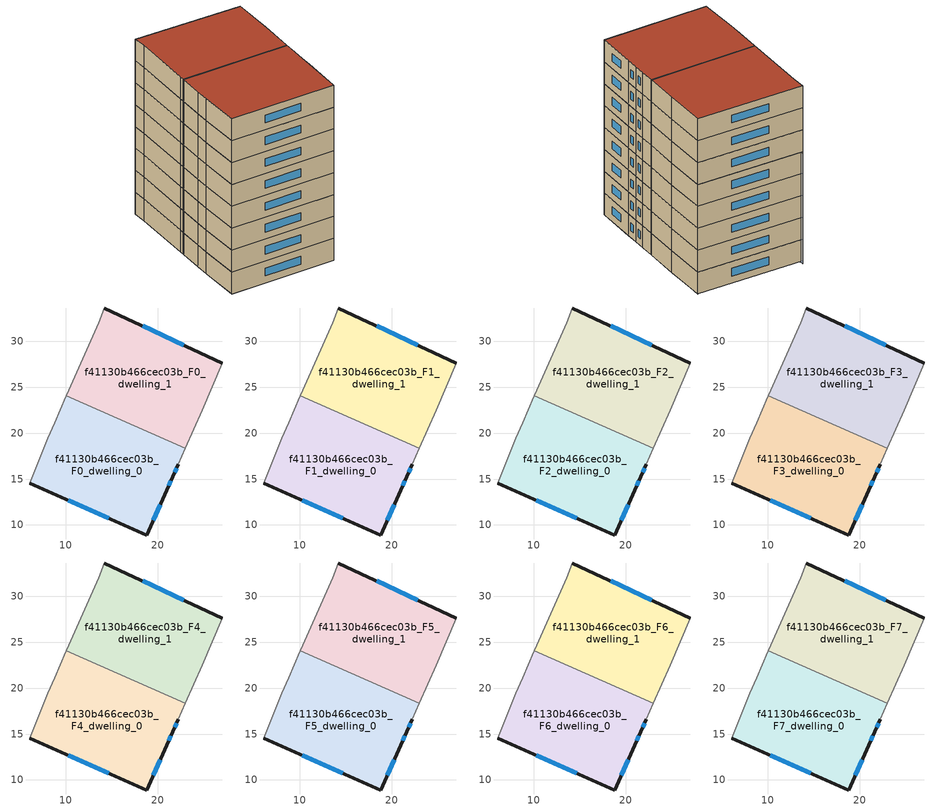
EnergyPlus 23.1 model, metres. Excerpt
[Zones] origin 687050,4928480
f41130b466cec03b_F0_dwelling_0
 floor ground (EU_floor_Construction): 18.83,8.9 20.98,13.78 21.64,15.27 22.25,16.63 23.01,18.33 10.04,24.05 9.99,23.94 8.76,21.12 8.02,19.45 6.08,14.52 z0
 wall outside (EU_wall_Construction): 22.25,16.63 21.64,15.27 20.98,13.78 18.83,8.9 6.08,14.52 z0:3
 wall adiabatic (EU_wall_Construction): 6.08,14.52 8.02,19.45 8.76,21.12 9.99,23.94 10.04,24.05 / 23.01,18.33 22.25,16.63 z0:3
 wall to f41130b466cec03b_F0_dwelling_1 (EU_wall_Construction): 10.04,24.05 23.01,18.33 z0:3
 window (EU_Window_Construction): 20.28,12.19 19.53,10.49 / 14.69,10.73 10.23,12.69 / 22.05,16.19 21.84,15.71 / 21.43,14.79 21.2,14.26 z0.98:2.02
f41130b466cec03b_F0_dwelling_1
 floor ground (EU_floor_Construction): 23.01,18.33 24.85,22.48 27.01,27.61 14.17,33.63 13.55,32.03 10.32,24.68 10.04,24.05 z0
 wall outside (EU_wall_Construction): 14.17,33.63 27.01,27.61 z0:3
 wall adiabatic (EU_wall_Construction): 27.01,27.61 24.85,22.48 23.01,18.33 / 10.04,24.05 10.32,24.68 13.55,32.03 14.17,33.63 z0:3
 window (EU_Window_Construction): 18.35,31.67 22.84,29.57 z0.98:2.02
f41130b466cec03b_F1_dwelling_0
 floor to f41130b466cec03b_F0_dwelling_0 (EU_floor_Construction): 18.83,8.9 20.98,13.78 21.64,15.27 22.25,16.63 23.01,18.33 10.04,24.05 9.99,23.94 8.76,21.12 8.02,19.45 6.08,14.52 z3
 wall outside (EU_wall_Construction): 22.25,16.63 21.64,15.27 20.98,13.78 18.83,8.9 6.08,14.52 z3:6
 wall adiabatic (EU_wall_Construction): 6.08,14.52 8.02,19.45 8.76,21.12 9.99,23.94 10.04,24.05 / 23.01,18.33 22.25,16.63 z3:6
 wall to f41130b466cec03b_F1_dwelling_1 (EU_wall_Construction): 10.04,24.05 23.01,18.33 z3:6
 window (EU_Window_Construction): 20.28,12.19 19.53,10.49 / 14.69,10.73 10.23,12.69 / 22.05,16.19 21.84,15.71 / 21.43,14.79 21.2,14.26 z3.98:5.02
f41130b466cec03b_F1_dwelling_1
 floor to f41130b466cec03b_F0_dwelling_1 (EU_floor_Construction): 23.01,18.33 24.85,22.48 27.01,27.61 14.17,33.63 13.55,32.03 10.32,24.68 10.04,24.05 z3
 wall outside (EU_wall_Construction): 14.17,33.63 27.01,27.61 z3:6
 wall adiabatic (EU_wall_Construction): 27.01,27.61 24.85,22.48 23.01,18.33 / 10.04,24.05 10.32,24.68 13.55,32.03 14.17,33.63 z3:6
 window (EU_Window_Construction): 18.35,31.67 22.84,29.57 z3.98:5.02
f41130b466cec03b_F2_dwelling_0
 floor to f41130b466cec03b_F1_dwelling_0 (EU_floor_Construction): 18.83,8.9 20.98,13.78 21.64,15.27 22.25,16.63 23.01,18.33 10.04,24.05 9.99,23.94 8.76,21.12 8.02,19.45 6.08,14.52 z6
 wall outside (EU_wall_Construction): 22.25,16.63 21.64,15.27 20.98,13.78 18.83,8.9 6.08,14.52 z6:9
 wall adiabatic (EU_wall_Construction): 6.08,14.52 8.02,19.45 8.76,21.12 9.99,23.94 10.04,24.05 / 23.01,18.33 22.25,16.63 z6:9
 wall to f41130b466cec03b_F2_dwelling_1 (EU_wall_Construction): 10.04,24.05 23.01,18.33 z6:9
 window (EU_Window_Construction): 20.28,12.19 19.53,10.49 / 14.69,10.73 10.23,12.69 / 22.05,16.19 21.84,15.71 / 21.43,14.79 21.2,14.26 z6.98:8.02
f41130b466cec03b_F2_dwelling_1
 floor to f41130b466cec03b_F1_dwelling_1 (EU_floor_Construction): 23.01,18.33 24.85,22.48 27.01,27.61 14.17,33.63 13.55,32.03 10.32,24.68 10.04,24.05 z6
 wall outside (EU_wall_Construction): 14.17,33.63 27.01,27.61 z6:9
 wall adiabatic (EU_wall_Construction): 27.01,27.61 24.85,22.48 23.01,18.33 / 10.04,24.05 10.32,24.68 13.55,32.03 14.17,33.63 z6:9
 window (EU_Window_Construction): 18.35,31.67 22.84,29.57 z6.98:8.02
f41130b466cec03b_F3_dwelling_0
 floor to f41130b466cec03b_F2_dwelling_0 (EU_floor_Construction): 18.83,8.9 20.98,13.78 21.64,15.27 22.25,16.63 23.01,18.33 10.04,24.05 9.99,23.94 8.76,21.12 8.02,19.45 6.08,14.52 z9
 wall outside (EU_wall_Construction): 22.25,16.63 21.64,15.27 20.98,13.78 18.83,8.9 6.08,14.52 z9:12
 wall adiabatic (EU_wall_Construction): 6.08,14.52 8.02,19.45 8.76,21.12 9.99,23.94 10.04,24.05 / 23.01,18.33 22.25,16.63 z9:12
 wall to f41130b466cec03b_F3_dwelling_1 (EU_wall_Construction): 10.04,24.05 23.01,18.33 z9:12
 window (EU_Window_Construction): 20.28,12.19 19.53,10.49 / 14.69,10.73 10.23,12.69 / 22.05,16.19 21.84,15.71 / 21.43,14.79 21.2,14.26 z9.98:11.02
f41130b466cec03b_F3_dwelling_1
 floor to f41130b466cec03b_F2_dwelling_1 (EU_floor_Construction): 23.01,18.33 24.85,22.48 27.01,27.61 14.17,33.63 13.55,32.03 10.32,24.68 10.04,24.05 z9
 wall outside (EU_wall_Construction): 14.17,33.63 27.01,27.61 z9:12
 wall adiabatic (EU_wall_Construction): 27.01,27.61 24.85,22.48 23.01,18.33 / 10.04,24.05 10.32,24.68 13.55,32.03 14.17,33.63 z9:12
 window (EU_Window_Construction): 18.35,31.67 22.84,29.57 z9.98:11.02
f41130b466cec03b_F4_dwelling_0
 floor to f41130b466cec03b_F3_dwelling_0 (EU_floor_Construction): 18.83,8.9 20.98,13.78 21.64,15.27 22.25,16.63 23.01,18.33 10.04,24.05 9.99,23.94 8.76,21.12 8.02,19.45 6.08,14.52 z12
 wall outside (EU_wall_Construction): 22.25,16.63 21.64,15.27 20.98,13.78 18.83,8.9 6.08,14.52 z12:15
 wall adiabatic (EU_wall_Construction): 6.08,14.52 8.02,19.45 8.76,21.12 9.99,23.94 10.04,24.05 / 23.01,18.33 22.25,16.63 z12:15
 wall to f41130b466cec03b_F4_dwelling_1 (EU_wall_Construction): 10.04,24.05 23.01,18.33 z12:15
 window (EU_Window_Construction): 20.28,12.19 19.53,10.49 / 14.69,10.73 10.23,12.69 / 22.05,16.19 21.84,15.71 / 21.43,14.79 21.2,14.26 z12.98:14.02
f41130b466cec03b_F4_dwelling_1
 floor to f41130b466cec03b_F3_dwelling_1 (EU_floor_Construction): 23.01,18.33 24.85,22.48 27.01,27.61 14.17,33.63 13.55,32.03 10.32,24.68 10.04,24.05 z12
 wall outside (EU_wall_Construction): 14.17,33.63 27.01,27.61 z12:15
 wall adiabatic (EU_wall_Construction): 27.01,27.61 24.85,22.48 23.01,18.33 / 10.04,24.05 10.32,24.68 13.55,32.03 14.17,33.63 z12:15
 window (EU_Window_Construction): 18.35,31.67 22.84,29.57 z12.98:14.02
f41130b466cec03b_F5_dwelling_0
 floor to f41130b466cec03b_F4_dwelling_0 (EU_floor_Construction): 18.83,8.9 20.98,13.78 21.64,15.27 22.25,16.63 23.01,18.33 10.04,24.05 9.99,23.94 8.76,21.12 8.02,19.45 6.08,14.52 z15
 wall outside (EU_wall_Construction): 22.25,16.63 21.64,15.27 20.98,13.78 18.83,8.9 6.08,14.52 z15:18
 wall adiabatic (EU_wall_Construction): 6.08,14.52 8.02,19.45 8.76,21.12 9.99,23.94 10.04,24.05 / 23.01,18.33 22.25,16.63 z15:18
 wall to f41130b466cec03b_F5_dwelling_1 (EU_wall_Construction): 10.04,24.05 23.01,18.33 z15:18
 window (EU_Window_Construction): 20.28,12.19 19.53,10.49 / 14.69,10.73 10.23,12.69 / 22.05,16.19 21.84,15.71 / 21.43,14.79 21.2,14.26 z15.98:17.02
f41130b466cec03b_F5_dwelling_1
 floor to f41130b466cec03b_F4_dwelling_1 (EU_floor_Construction): 23.01,18.33 24.85,22.48 27.01,27.61 14.17,33.63 13.55,32.03 10.32,24.68 10.04,24.05 z15
 wall outside (EU_wall_Construction): 14.17,33.63 27.01,27.61 z15:18
 wall adiabatic (EU_wall_Construction): 27.01,27.61 24.85,22.48 23.01,18.33 / 10.04,24.05 10.32,24.68 13.55,32.03 14.17,33.63 z15:18
 window (EU_Window_Construction): 18.35,31.67 22.84,29.57 z15.98:17.02
f41130b466cec03b_F6_dwelling_0
 floor to f41130b466cec03b_F5_dwelling_0 (EU_floor_Construction): 18.83,8.9 20.98,13.78 21.64,15.27 22.25,16.63 23.01,18.33 10.04,24.05 9.99,23.94 8.76,21.12 8.02,19.45 6.08,14.52 z18
 wall outside (EU_wall_Construction): 22.25,16.63 21.64,15.27 20.98,13.78 18.83,8.9 6.08,14.52 z18:21
 wall adiabatic (EU_wall_Construction): 6.08,14.52 8.02,19.45 8.76,21.12 9.99,23.94 10.04,24.05 / 23.01,18.33 22.25,16.63 z18:21
 wall to f41130b466cec03b_F6_dwelling_1 (EU_wall_Construction): 10.04,24.05 23.01,18.33 z18:21
 window (EU_Window_Construction): 20.28,12.19 19.53,10.49 / 14.69,10.73 10.23,12.69 / 22.05,16.19 21.84,15.71 / 21.43,14.79 21.2,14.26 z18.98:20.02
f41130b466cec03b_F6_dwelling_1
 floor to f41130b466cec03b_F5_dwelling_1 (EU_floor_Construction): 23.01,18.33 24.85,22.48 27.01,27.61 14.17,33.63 13.55,32.03 10.32,24.68 10.04,24.05 z18
 wall outside (EU_wall_Construction): 14.17,33.63 27.01,27.61 z18:21
 wall adiabatic (EU_wall_Construction): 27.01,27.61 24.85,22.48 23.01,18.33 / 10.04,24.05 10.32,24.68 13.55,32.03 14.17,33.63 z18:21
 window (EU_Window_Construction): 18.35,31.67 22.84,29.57 z18.98:20.02
f41130b466cec03b_F7_dwelling_0
 floor to f41130b466cec03b_F6_dwelling_0 (EU_floor_Construction): 18.83,8.9 20.98,13.78 21.64,15.27 22.25,16.63 23.01,18.33 10.04,24.05 9.99,23.94 8.76,21.12 8.02,19.45 6.08,14.52 z21
 wall outside (EU_wall_Construction): 22.25,16.63 21.64,15.27 20.98,13.78 18.83,8.9 6.08,14.52 z21:24
 wall adiabatic (EU_wall_Construction): 6.08,14.52 8.02,19.45 8.76,21.12 9.99,23.94 10.04,24.05 / 23.01,18.33 22.25,16.63 z21:24
 wall to f41130b466cec03b_F7_dwelling_1 (EU_wall_Construction): 10.04,24.05 23.01,18.33 z21:24
 window (EU_Window_Construction): 20.28,12.19 19.53,10.49 / 14.69,10.73 10.23,12.69 / 22.05,16.19 21.84,15.71 / 21.43,14.79 21.2,14.26 z21.98:23.02
 roof outside (EU_roof_Construction): 23.01,18.33 22.25,16.63 21.64,15.27 20.98,13.78 18.83,8.9 6.08,14.52 8.02,19.45 8.76,21.12 9.99,23.94 10.04,24.05 z24
f41130b466cec03b_F7_dwelling_1
 floor to f41130b466cec03b_F6_dwelling_1 (EU_floor_Construction): 23.01,18.33 24.85,22.48 27.01,27.61 14.17,33.63 13.55,32.03 10.32,24.68 10.04,24.05 z21
 wall outside (EU_wall_Construction): 14.17,33.63 27.01,27.61 z21:24
 wall adiabatic (EU_wall_Construction): 27.01,27.61 24.85,22.48 23.01,18.33 / 10.04,24.05 10.32,24.68 13.55,32.03 14.17,33.63 z21:24
 window (EU_Window_Construction): 18.35,31.67 22.84,29.57 z21.98:23.02
 roof outside (EU_roof_Construction): 27.01,27.61 24.85,22.48 23.01,18.33 10.04,24.05 10.32,24.68 13.55,32.03 14.17,33.63 z24
shading: 22.07,16.71 27.01,27.61 / 14.64,33.95 6.08,14.52 z0:15
[Building]
EU S2 Campaign: North Axis=0; Terrain=City; Solar Distribution=FullExterior
[Site:Location]
Bologna: Latitude=44.5; Longitude=11.25; Time Zone=1; Elevation=37
[SizingPeriod:WeatherFileDays]
AnnualSizingPeriod: Begin Month=1; Begin Day of Month=1; End Month=12; End Day of Month=31; Day of Week for Start Day=Monday; Use Weather File Daylight Saving Period=No; Use Weather File Rain and Snow Indicators=No
[MATERIAL]
EU_InternalMass_Material: Roughness=MediumRough; Thickness=0.1; Conductivity=1; Density=1800; Specific Heat=900; Thermal Absorptance=0.9; Solar Absorptance=0.7; Visible Absorptance=0.7
[MATERIAL:NOMASS] Roughness=MediumRough; Thermal Absorptance=0.9; Solar Absorptance=0.7; Visible Absorptance=0.7
Name | Thermal Resistance
EU_wall_NoMass | 0.905828
EU_roof_NoMass | 0.37593
EU_floor_NoMass | 0.67114
[WINDOWMATERIAL:SIMPLEGLAZINGSYSTEM]
EU_Window_SimpleGlazing: UFactor=4.52486; Solar Heat Gain Coefficient=0.85; Visible Transmittance=0.85
[CONSTRUCTION]
EU_wall_Construction: EU_wall_NoMass
EU_roof_Construction: EU_roof_NoMass
EU_floor_Construction: EU_floor_NoMass
EU_InternalMass_Construction: EU_InternalMass_Material
EU_Window_Construction: EU_Window_SimpleGlazing
[ZONE] Type=1; Multiplier=1; Ceiling Height=autocalculate; Floor Area=autocalculate; Part of Total Floor Area=Yes
Name | Volume
f41130b466cec03b_F0_dwelling_0 | 436.255
f41130b466cec03b_F1_dwelling_0; f41130b466cec03b_F2_dwelling_0; f41130b466cec03b_F3_dwelling_0; f41130b466cec03b_F4_dwelling_0; f41130b466cec03b_F5_dwelling_0; f41130b466cec03b_F6_dwelling_0; f41130b466cec03b_F7_dwelling_0 | 436.258
f41130b466cec03b_F0_dwelling_1 | 436.264
f41130b466cec03b_F1_dwelling_1; f41130b466cec03b_F2_dwelling_1; f41130b466cec03b_F3_dwelling_1; f41130b466cec03b_F4_dwelling_1; f41130b466cec03b_F5_dwelling_1; f41130b466cec03b_F6_dwelling_1; f41130b466cec03b_F7_dwelling_1 | 436.263
[INTERNALMASS] Construction=EU_InternalMass_Construction
Name | Zone or ZoneList | Surface Area
f41130b466cec03b_F0_dwelling_0_EU_InternalMass | f41130b466cec03b_F0_dwelling_0 | 145.418
f41130b466cec03b_F0_dwelling_1_EU_InternalMass | f41130b466cec03b_F0_dwelling_1 | 145.421
f41130b466cec03b_F1_dwelling_0_EU_InternalMass | f41130b466cec03b_F1_dwelling_0 | 145.418
f41130b466cec03b_F1_dwelling_1_EU_InternalMass | f41130b466cec03b_F1_dwelling_1 | 145.421
f41130b466cec03b_F2_dwelling_0_EU_InternalMass | f41130b466cec03b_F2_dwelling_0 | 145.418
f41130b466cec03b_F2_dwelling_1_EU_InternalMass | f41130b466cec03b_F2_dwelling_1 | 145.421
f41130b466cec03b_F3_dwelling_0_EU_InternalMass | f41130b466cec03b_F3_dwelling_0 | 145.418
f41130b466cec03b_F3_dwelling_1_EU_InternalMass | f41130b466cec03b_F3_dwelling_1 | 145.421
f41130b466cec03b_F4_dwelling_0_EU_InternalMass | f41130b466cec03b_F4_dwelling_0 | 145.418
f41130b466cec03b_F4_dwelling_1_EU_InternalMass | f41130b466cec03b_F4_dwelling_1 | 145.421
f41130b466cec03b_F5_dwelling_0_EU_InternalMass | f41130b466cec03b_F5_dwelling_0 | 145.418
f41130b466cec03b_F5_dwelling_1_EU_InternalMass | f41130b466cec03b_F5_dwelling_1 | 145.421
f41130b466cec03b_F6_dwelling_0_EU_InternalMass | f41130b466cec03b_F6_dwelling_0 | 145.418
f41130b466cec03b_F6_dwelling_1_EU_InternalMass | f41130b466cec03b_F6_dwelling_1 | 145.421
f41130b466cec03b_F7_dwelling_0_EU_InternalMass | f41130b466cec03b_F7_dwelling_0 | 145.418
f41130b466cec03b_F7_dwelling_1_EU_InternalMass | f41130b466cec03b_F7_dwelling_1 | 145.421
[OTHEREQUIPMENT] Fuel Type=Electricity; Design Level Calculation Method=Watts/Area; Power per Zone Floor Area=1; Fraction Latent=0; Fraction Radiant=0; Fraction Lost=0; Carbon Dioxide Generation Rate=0; EndUse Subcategory=EU_Step8_InternalGains
Name | Zone or ZoneList or Space or SpaceList | Schedule
EU_Step8_InternalGain_f41130b466cec03b_F0_dwelling_0_f000 | f41130b466cec03b_F0_dwelling_0 | EU_Step8_GainSchedule_f41130b466cec03b_F0_dwelling_0_f000
EU_Step8_InternalGain_f41130b466cec03b_F0_dwelling_1_f000 | f41130b466cec03b_F0_dwelling_1 | EU_Step8_GainSchedule_f41130b466cec03b_F0_dwelling_1_f000
EU_Step8_InternalGain_f41130b466cec03b_F1_dwelling_0_f000 | f41130b466cec03b_F1_dwelling_0 | EU_Step8_GainSchedule_f41130b466cec03b_F1_dwelling_0_f000
EU_Step8_InternalGain_f41130b466cec03b_F1_dwelling_1_f000 | f41130b466cec03b_F1_dwelling_1 | EU_Step8_GainSchedule_f41130b466cec03b_F1_dwelling_1_f000
EU_Step8_InternalGain_f41130b466cec03b_F2_dwelling_0_f000 | f41130b466cec03b_F2_dwelling_0 | EU_Step8_GainSchedule_f41130b466cec03b_F2_dwelling_0_f000
EU_Step8_InternalGain_f41130b466cec03b_F2_dwelling_1_f000 | f41130b466cec03b_F2_dwelling_1 | EU_Step8_GainSchedule_f41130b466cec03b_F2_dwelling_1_f000
EU_Step8_InternalGain_f41130b466cec03b_F3_dwelling_0_f000 | f41130b466cec03b_F3_dwelling_0 | EU_Step8_GainSchedule_f41130b466cec03b_F3_dwelling_0_f000
EU_Step8_InternalGain_f41130b466cec03b_F3_dwelling_1_f000 | f41130b466cec03b_F3_dwelling_1 | EU_Step8_GainSchedule_f41130b466cec03b_F3_dwelling_1_f000
EU_Step8_InternalGain_f41130b466cec03b_F4_dwelling_0_f000 | f41130b466cec03b_F4_dwelling_0 | EU_Step8_GainSchedule_f41130b466cec03b_F4_dwelling_0_f000
EU_Step8_InternalGain_f41130b466cec03b_F4_dwelling_1_f000 | f41130b466cec03b_F4_dwelling_1 | EU_Step8_GainSchedule_f41130b466cec03b_F4_dwelling_1_f000
EU_Step8_InternalGain_f41130b466cec03b_F5_dwelling_0_f000 | f41130b466cec03b_F5_dwelling_0 | EU_Step8_GainSchedule_f41130b466cec03b_F5_dwelling_0_f000
EU_Step8_InternalGain_f41130b466cec03b_F5_dwelling_1_f000 | f41130b466cec03b_F5_dwelling_1 | EU_Step8_GainSchedule_f41130b466cec03b_F5_dwelling_1_f000
EU_Step8_InternalGain_f41130b466cec03b_F6_dwelling_0_f000 | f41130b466cec03b_F6_dwelling_0 | EU_Step8_GainSchedule_f41130b466cec03b_F6_dwelling_0_f000
EU_Step8_InternalGain_f41130b466cec03b_F6_dwelling_1_f000 | f41130b466cec03b_F6_dwelling_1 | EU_Step8_GainSchedule_f41130b466cec03b_F6_dwelling_1_f000
EU_Step8_InternalGain_f41130b466cec03b_F7_dwelling_0_f000 | f41130b466cec03b_F7_dwelling_0 | EU_Step8_GainSchedule_f41130b466cec03b_F7_dwelling_0_f000
EU_Step8_InternalGain_f41130b466cec03b_F7_dwelling_1_f000 | f41130b466cec03b_F7_dwelling_1 | EU_Step8_GainSchedule_f41130b466cec03b_F7_dwelling_1_f000
[ZONEVENTILATION:DESIGNFLOWRATE] Schedule=EU_AlwaysOn; Design Flow Rate Calculation Method=AirChanges/Hour; Air Changes per Hour=0.73129; Ventilation Type=Natural; Fan Pressure Rise=0; Fan Total Efficiency=1; Constant Term Coefficient=1; Temperature Term Coefficient=0; Velocity Term Coefficient=0; Velocity Squared Term Coefficient=0; Minimum Indoor Temperature=-100; Maximum Indoor Temperature=100; Delta Temperature=-100; Minimum Outdoor Temperature=-100; Maximum Outdoor Temperature=100; Maximum Wind Speed=40
Name | Zone or ZoneList or Space or SpaceList
EU_ConstantAir_f41130b466cec03b_F0_dwelling_0 | f41130b466cec03b_F0_dwelling_0
EU_ConstantAir_f41130b466cec03b_F0_dwelling_1 | f41130b466cec03b_F0_dwelling_1
EU_ConstantAir_f41130b466cec03b_F1_dwelling_0 | f41130b466cec03b_F1_dwelling_0
EU_ConstantAir_f41130b466cec03b_F1_dwelling_1 | f41130b466cec03b_F1_dwelling_1
EU_ConstantAir_f41130b466cec03b_F2_dwelling_0 | f41130b466cec03b_F2_dwelling_0
EU_ConstantAir_f41130b466cec03b_F2_dwelling_1 | f41130b466cec03b_F2_dwelling_1
EU_ConstantAir_f41130b466cec03b_F3_dwelling_0 | f41130b466cec03b_F3_dwelling_0
EU_ConstantAir_f41130b466cec03b_F3_dwelling_1 | f41130b466cec03b_F3_dwelling_1
EU_ConstantAir_f41130b466cec03b_F4_dwelling_0 | f41130b466cec03b_F4_dwelling_0
EU_ConstantAir_f41130b466cec03b_F4_dwelling_1 | f41130b466cec03b_F4_dwelling_1
EU_ConstantAir_f41130b466cec03b_F5_dwelling_0 | f41130b466cec03b_F5_dwelling_0
EU_ConstantAir_f41130b466cec03b_F5_dwelling_1 | f41130b466cec03b_F5_dwelling_1
EU_ConstantAir_f41130b466cec03b_F6_dwelling_0 | f41130b466cec03b_F6_dwelling_0
EU_ConstantAir_f41130b466cec03b_F6_dwelling_1 | f41130b466cec03b_F6_dwelling_1
EU_ConstantAir_f41130b466cec03b_F7_dwelling_0 | f41130b466cec03b_F7_dwelling_0
EU_ConstantAir_f41130b466cec03b_F7_dwelling_1 | f41130b466cec03b_F7_dwelling_1
[HVACTEMPLATE:THERMOSTAT] Constant Heating Setpoint=20; Constant Cooling Setpoint=50
EU_HeatOnly_f41130b466cec03b_F0_dwelling_0; EU_HeatOnly_f41130b466cec03b_F0_dwelling_1; EU_HeatOnly_f41130b466cec03b_F1_dwelling_0; EU_HeatOnly_f41130b466cec03b_F1_dwelling_1; EU_HeatOnly_f41130b466cec03b_F2_dwelling_0; EU_HeatOnly_f41130b466cec03b_F2_dwelling_1; EU_HeatOnly_f41130b466cec03b_F3_dwelling_0; EU_HeatOnly_f41130b466cec03b_F3_dwelling_1; EU_HeatOnly_f41130b466cec03b_F4_dwelling_0; EU_HeatOnly_f41130b466cec03b_F4_dwelling_1; EU_HeatOnly_f41130b466cec03b_F5_dwelling_0; EU_HeatOnly_f41130b466cec03b_F5_dwelling_1; EU_HeatOnly_f41130b466cec03b_F6_dwelling_0; EU_HeatOnly_f41130b466cec03b_F6_dwelling_1; EU_HeatOnly_f41130b466cec03b_F7_dwelling_0; EU_HeatOnly_f41130b466cec03b_F7_dwelling_1
[HVACTEMPLATE:ZONE:IDEALLOADSAIRSYSTEM] System Availability Schedule=EU_AlwaysOn; Maximum Heating Supply Air Temperature=50; Minimum Cooling Supply Air Temperature=13; Maximum Heating Supply Air Humidity Ratio=0.0156; Minimum Cooling Supply Air Humidity Ratio=0.0077; Heating Limit=NoLimit; Cooling Limit=NoLimit; Heating Availability Schedule=EU_AlwaysOn; Cooling Availability Schedule=EU_CoolingOff; Dehumidification Control Type=ConstantSensibleHeatRatio; Cooling Sensible Heat Ratio=0.7; Dehumidification Setpoint=60; Humidification Control Type=None; Humidification Setpoint=30; Outdoor Air Method=None; Outdoor Air Flow Rate per Person=0.00944; Outdoor Air Flow Rate per Zone Floor Area=0; Outdoor Air Flow Rate per Zone=0; Demand Controlled Ventilation Type=None; Outdoor Air Economizer Type=NoEconomizer; Heat Recovery Type=None; Sensible Heat Recovery Effectiveness=0.7; Latent Heat Recovery Effectiveness=0.65
Name | Template Thermostat
f41130b466cec03b_F0_dwelling_0 | EU_HeatOnly_f41130b466cec03b_F0_dwelling_0
f41130b466cec03b_F0_dwelling_1 | EU_HeatOnly_f41130b466cec03b_F0_dwelling_1
f41130b466cec03b_F1_dwelling_0 | EU_HeatOnly_f41130b466cec03b_F1_dwelling_0
f41130b466cec03b_F1_dwelling_1 | EU_HeatOnly_f41130b466cec03b_F1_dwelling_1
f41130b466cec03b_F2_dwelling_0 | EU_HeatOnly_f41130b466cec03b_F2_dwelling_0
f41130b466cec03b_F2_dwelling_1 | EU_HeatOnly_f41130b466cec03b_F2_dwelling_1
f41130b466cec03b_F3_dwelling_0 | EU_HeatOnly_f41130b466cec03b_F3_dwelling_0
f41130b466cec03b_F3_dwelling_1 | EU_HeatOnly_f41130b466cec03b_F3_dwelling_1
f41130b466cec03b_F4_dwelling_0 | EU_HeatOnly_f41130b466cec03b_F4_dwelling_0
f41130b466cec03b_F4_dwelling_1 | EU_HeatOnly_f41130b466cec03b_F4_dwelling_1
f41130b466cec03b_F5_dwelling_0 | EU_HeatOnly_f41130b466cec03b_F5_dwelling_0
f41130b466cec03b_F5_dwelling_1 | EU_HeatOnly_f41130b466cec03b_F5_dwelling_1
f41130b466cec03b_F6_dwelling_0 | EU_HeatOnly_f41130b466cec03b_F6_dwelling_0
f41130b466cec03b_F6_dwelling_1 | EU_HeatOnly_f41130b466cec03b_F6_dwelling_1
f41130b466cec03b_F7_dwelling_0 | EU_HeatOnly_f41130b466cec03b_F7_dwelling_0
f41130b466cec03b_F7_dwelling_1 | EU_HeatOnly_f41130b466cec03b_F7_dwelling_1
[SIZING:ZONE] Zone Cooling Design Supply Air Temperature Input Method=SupplyAirTemperature; Zone Cooling Design Supply Air Temperature=13; Zone Heating Design Supply Air Temperature Input Method=SupplyAirTemperature; Zone Heating Design Supply Air Temperature=50; Zone Cooling Design Supply Air Humidity Ratio=0.008; Zone Heating Design Supply Air Humidity Ratio=0.008; Cooling Design Air Flow Method=DesignDay; Cooling Design Air Flow Rate=0; Cooling Minimum Air Flow per Zone Floor Area=0.000762; Cooling Minimum Air Flow=0; Cooling Minimum Air Flow Fraction=0.2; Heating Design Air Flow Method=DesignDay; Heating Design Air Flow Rate=0; Heating Maximum Air Flow per Zone Floor Area=0.002032; Heating Maximum Air Flow=0.141576; Heating Maximum Air Flow Fraction=0.3; Account for Dedicated Outdoor Air System=No; Dedicated Outdoor Air System Control Strategy=NeutralSupplyAir; Dedicated Outdoor Air Low Setpoint Temperature for Design=autosize; Dedicated Outdoor Air High Setpoint Temperature for Design=autosize; Zone Load Sizing Method=Sensible Load Only No Latent Load; Zone Latent Cooling Design Supply Air Humidity Ratio Input Method=HumidityRatioDifference; Zone Cooling Design Supply Air Humidity Ratio Difference=0.005; Zone Latent Heating Design Supply Air Humidity Ratio Input Method=HumidityRatioDifference; Zone Humidification Design Supply Air Humidity Ratio Difference=0.005
f41130b466cec03b_F0_dwelling_0; f41130b466cec03b_F0_dwelling_1; f41130b466cec03b_F1_dwelling_0; f41130b466cec03b_F1_dwelling_1; f41130b466cec03b_F2_dwelling_0; f41130b466cec03b_F2_dwelling_1; f41130b466cec03b_F3_dwelling_0; f41130b466cec03b_F3_dwelling_1; f41130b466cec03b_F4_dwelling_0; f41130b466cec03b_F4_dwelling_1; f41130b466cec03b_F5_dwelling_0; f41130b466cec03b_F5_dwelling_1; f41130b466cec03b_F6_dwelling_0; f41130b466cec03b_F6_dwelling_1; f41130b466cec03b_F7_dwelling_0; f41130b466cec03b_F7_dwelling_1
[SCHEDULE:CONSTANT]
Name | Hourly Value
EU_AlwaysOn | 1
EU_CoolingOff | 0
[SCHEDULE:FILE] Column Number=1; Rows to Skip at Top=0; Number of Hours of Data=8760; Column Separator=Comma; Interpolate to Timestep=No; Minutes per Item=60; Adjust Schedule for Daylight Savings=Yes
Name | File
EU_Step8_GainSchedule_f41130b466cec03b_F0_dwelling_0_f000 | ../../schedules/f41130b466cec03b/f41130b466cec03b_F0_dwelling_0_f000_gain.csv
EU_Step8_GainSchedule_f41130b466cec03b_F0_dwelling_1_f000 | ../../schedules/f41130b466cec03b/f41130b466cec03b_F0_dwelling_1_f000_gain.csv
EU_Step8_GainSchedule_f41130b466cec03b_F1_dwelling_0_f000 | ../../schedules/f41130b466cec03b/f41130b466cec03b_F1_dwelling_0_f000_gain.csv
EU_Step8_GainSchedule_f41130b466cec03b_F1_dwelling_1_f000 | ../../schedules/f41130b466cec03b/f41130b466cec03b_F1_dwelling_1_f000_gain.csv
EU_Step8_GainSchedule_f41130b466cec03b_F2_dwelling_0_f000 | ../../schedules/f41130b466cec03b/f41130b466cec03b_F2_dwelling_0_f000_gain.csv
EU_Step8_GainSchedule_f41130b466cec03b_F2_dwelling_1_f000 | ../../schedules/f41130b466cec03b/f41130b466cec03b_F2_dwelling_1_f000_gain.csv
EU_Step8_GainSchedule_f41130b466cec03b_F3_dwelling_0_f000 | ../../schedules/f41130b466cec03b/f41130b466cec03b_F3_dwelling_0_f000_gain.csv
EU_Step8_GainSchedule_f41130b466cec03b_F3_dwelling_1_f000 | ../../schedules/f41130b466cec03b/f41130b466cec03b_F3_dwelling_1_f000_gain.csv
EU_Step8_GainSchedule_f41130b466cec03b_F4_dwelling_0_f000 | ../../schedules/f41130b466cec03b/f41130b466cec03b_F4_dwelling_0_f000_gain.csv
EU_Step8_GainSchedule_f41130b466cec03b_F4_dwelling_1_f000 | ../../schedules/f41130b466cec03b/f41130b466cec03b_F4_dwelling_1_f000_gain.csv
EU_Step8_GainSchedule_f41130b466cec03b_F5_dwelling_0_f000 | ../../schedules/f41130b466cec03b/f41130b466cec03b_F5_dwelling_0_f000_gain.csv
EU_Step8_GainSchedule_f41130b466cec03b_F5_dwelling_1_f000 | ../../schedules/f41130b466cec03b/f41130b466cec03b_F5_dwelling_1_f000_gain.csv
EU_Step8_GainSchedule_f41130b466cec03b_F6_dwelling_0_f000 | ../../schedules/f41130b466cec03b/f41130b466cec03b_F6_dwelling_0_f000_gain.csv
EU_Step8_GainSchedule_f41130b466cec03b_F6_dwelling_1_f000 | ../../schedules/f41130b466cec03b/f41130b466cec03b_F6_dwelling_1_f000_gain.csv
EU_Step8_GainSchedule_f41130b466cec03b_F7_dwelling_0_f000 | ../../schedules/f41130b466cec03b/f41130b466cec03b_F7_dwelling_0_f000_gain.csv
EU_Step8_GainSchedule_f41130b466cec03b_F7_dwelling_1_f000 | ../../schedules/f41130b466cec03b/f41130b466cec03b_F7_dwelling_1_f000_gain.csv
